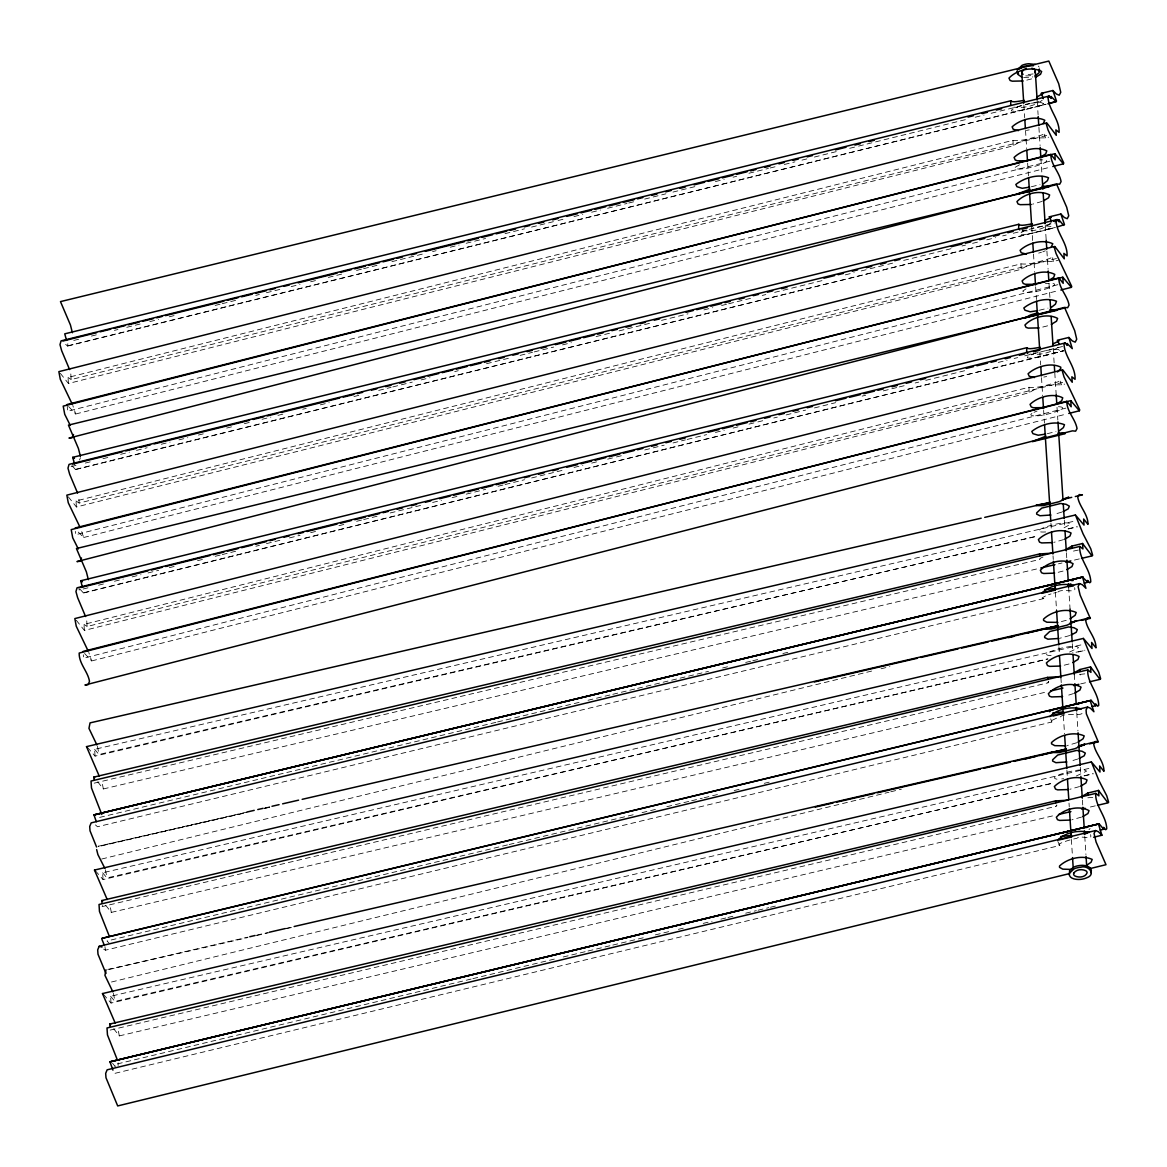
<?xml version="1.0" encoding="UTF-8"?>
<svg xmlns="http://www.w3.org/2000/svg" width="1167" height="1167" viewBox="0 0 1167 1167"><rect width="100%" height="100%" fill="white"/><g stroke="black" fill="none" stroke-linecap="round" stroke-linejoin="round"><path stroke-width="0.75" stroke-dasharray="5 3.75" d="M118.144 1065.456L118.173 1062.918M60.334 373.338L68.43 383.491L1013.292 145.802C1022.044 139.471 1034.75 137.502 1045.617 137.925L1048.652 137.181M68.328 496.836L76.409 506.989L1021.271 269.3C1030.038 262.983 1042.729 261 1053.597 261.423L1058.163 260.299M76.307 620.275L84.389 630.428L1029.265 392.739C1038.017 386.408 1050.708 384.439 1061.576 384.862L1064.625 384.118M68.43 383.491L68.007 377.452L1012.941 140.346C1022.38 141.499 1032.912 137.604 1042.219 134.847C1048.083 131.215 1042.685 133.198 1045.617 137.925M76.409 506.989L76.001 500.964L1020.935 263.859C1030.373 264.997 1040.891 261.116 1050.198 258.345C1056.062 254.712 1050.679 256.696 1053.597 261.423M84.389 630.428L83.98 624.389L1028.915 387.284C1038.353 388.436 1048.885 384.541 1058.177 381.784C1064.041 378.152 1058.659 380.136 1061.576 384.862M1039.637 558.774L1040.599 558.555M1078.352 550.051L1072.269 551.349M1084.814 673.855L1079.169 674.511M1092.793 797.353L1085.047 798.038M1046.711 135.474L71.172 379.567L70.706 372.623M1056.456 258.52L79.152 503.065L78.685 496.121M1062.67 382.411L87.131 626.504L86.664 619.56M65.644 344.338L67.584 346.088L67.876 343.434M71.887 465.604L75.563 469.586L75.855 466.946M79.867 589.043L83.543 593.026L83.834 590.371M102.477 905.461L102.171 906.599L1047.966 682.841L1048.535 681.207M68.605 406.539L75.695 413.993L72.806 405.503M78.291 532.108L83.688 537.491L80.8 529.001M84.564 653.476L91.668 660.93L88.78 652.441M79.502 460.046L80.479 457.668M1051.307 222.197C1044.261 229.987 1031.964 231.547 1021.913 230.672M97.751 781.861L103.338 788.965L101.908 781.35M105.73 905.3L111.317 912.404L109.902 904.79M113.724 1028.798L119.311 1035.902L117.882 1028.287M110.165 1030.096L1055.96 806.339L1056.908 805.245M1088.971 829.606L1090.109 828.555M1031.861 413.483L1030.724 414.504C1032.853 420.324 1077.768 406.758 1057.127 406.685M1042.219 100.274C1034.283 106.168 1023.663 108.298 1013.933 107.174M1058.192 347.212C1050.256 353.105 1039.622 355.235 1029.907 354.112M1048.768 681.44L1047.966 682.841M1056.762 804.938L1055.96 806.339M1045.501 595.987L1042.16 597.84L1043.181 598.569L1042.714 595.447M1026.041 288.876L1022.744 291.064C1026.624 297.147 1074.355 281.407 1045.442 283.625M1033.087 73.915L1025.195 75.082M1040.789 558.001L1042.977 557.038M1042.831 251.853L1045.296 250.803M1037.084 411.047L1034.035 412.316M1064.071 527.79L1070.431 524.319C1067.645 518.265 1020.994 533.173 1045.749 531.962M1025.399 230.264C1002.584 241.759 1056.704 227.434 1054.18 227.696M1056.529 718.172L1050.14 721.279L1051.846 721.994L1050.694 718.887M1076.703 742.752L1067.207 745.553M1019.491 164.795L1014.75 167.567C1017.536 173.62 1064.202 158.712 1039.432 159.937M1042.102 201.41L1032.605 204.167M1073.523 693.563L1066.886 695.678M1081.503 817.075L1072.006 819.774M1021.14 105.541C991.075 117.006 1039.17 108.166 1043.648 103.644L1040.468 102.317L1030.972 103.236M76.191 469.207L1047.397 229.403L1051.671 226.486L1045.442 225.887L1033.291 227.915M1035.858 352.886C1008.288 363.783 1055.872 354.826 1059.607 350.581L1058.571 349.517L1053.422 349.327L1042.7 351.034M1063.56 539.621L1054.064 542.305M1079.533 786.558L1070.037 789.242M1061.78 512.08L1055.143 514.107M1069.774 635.519L1060.263 638.145M1077.754 759.017L1071.116 761.044M1069.57 652.061L1078.425 647.758C1076.295 641.938 1031.365 655.504 1052.007 655.591M1076.31 775.982L1086.404 771.256C1085.339 766.077 1044.129 776.886 1056.981 779.177M1048.549 594.732L1051.044 593.915M1038.674 253.093L1041.445 252.262M1066.244 620.333L1059.228 622.113M1031.643 78.889L1024.626 80.669M1047.616 325.826L1040.585 327.606M1063.064 571.071L1056.033 572.837M1069.06 663.979L1062.043 665.744M1053.67 593.128L1056.441 592.384M1060.263 716.946C1065.909 711.126 1085.821 718.682 1082.524 710.09M1049.892 161.177L67.569 411.265L67.234 406.189M75.695 413.993L1051.044 166.954M1057.886 284.675L75.549 534.763L75.33 531.379M83.688 537.491L1059.038 290.452M1065.865 408.114L83.528 658.203L83.309 654.818M91.668 660.93L1067.017 413.891M73.754 340.443L79.064 339.13M91.434 336.067L96.744 334.754M114.41 330.378L117.955 329.502M126.78 327.314L140.93 323.813M149.77 321.625L158.61 319.437M169.215 316.811L176.275 315.061M215.166 305.433L220.461 304.12M222.241 303.683L238.141 299.744M255.821 295.368L259.351 294.492M266.426 292.742L282.326 288.803M291.166 286.615L300.007 284.427M310.612 281.801L317.687 280.051M328.292 277.425L344.192 273.486M356.577 270.423L361.872 269.11M363.637 268.673L379.552 264.734M391.922 261.656L423.738 253.779M432.578 251.591L436.108 250.715M450.258 247.214L459.083 245.026M466.158 243.276L485.603 238.462M505.048 233.648L524.494 228.834M531.554 227.084L556.309 220.957M558.074 220.519L565.149 218.769M573.989 216.581L582.814 214.392M591.654 212.204L600.494 210.016M607.569 208.266L627.015 203.452M628.78 203.014L635.84 201.264M644.68 199.076L665.89 193.824M672.965 192.074L697.706 185.947M715.386 181.571L724.226 179.382M733.066 177.194L736.596 176.319M748.966 173.241L768.411 168.427M770.176 167.99L777.251 166.239M784.326 164.489L794.931 161.863M801.992 160.112L807.301 158.8M814.376 157.049L839.117 150.922M849.722 148.297L856.797 146.546M858.562 146.108L966.378 119.413M975.218 117.225L984.058 115.037M991.133 113.287L998.193 111.536M999.973 111.098L1042.394 100.595M71.143 466.581L76.438 465.254M85.279 463.066L90.588 461.753M102.959 458.689L108.254 457.376M120.639 454.313L129.464 452.125M136.539 450.374L147.144 447.749M161.279 444.248L170.119 442.06M178.959 439.871L187.799 437.683M198.405 435.058L205.48 433.307M226.69 428.056L231.985 426.743M244.355 423.679L249.665 422.366M262.035 419.303L270.875 417.115M277.95 415.364L285.011 413.614M302.691 409.238L306.221 408.362M320.371 404.861L329.211 402.673M353.951 396.547L359.261 395.234M378.692 390.42L391.076 387.356M392.841 386.919L412.287 382.105M421.127 379.917L429.952 377.714M454.707 371.587L458.237 370.712M486.522 363.71L511.263 357.583M520.103 355.395L532.473 352.332M534.238 351.894L553.683 347.08M562.523 344.892L571.363 342.704M596.104 336.577L612.019 332.639M619.093 330.888L652.674 322.573M661.514 320.385L688.019 313.821M703.934 309.882L712.774 307.694M721.6 305.506L726.91 304.193M728.675 303.756L753.43 297.629M762.255 295.441L765.8 294.565M774.64 292.377L824.121 280.109M845.331 274.858L854.171 272.67M861.246 270.919L868.321 269.169M870.086 268.731L885.986 264.792M887.751 264.355L894.826 262.604M903.666 260.416L953.162 248.163M962.002 245.974L965.532 245.099M972.607 243.349L977.902 242.036M986.742 239.848L995.582 237.66M1002.657 235.909L1006.187 235.034M1013.262 233.283L1027.398 229.782M1029.163 229.345L1055.683 222.78M87.963 587.818L79.123 590.006L78.991 587.935M98.568 585.192L105.643 583.442M114.468 581.254L123.308 579.065M132.148 576.877L140.988 574.689M148.063 572.939L158.668 570.313M169.273 567.687L176.334 565.937M197.544 560.685L202.854 559.372M215.224 556.309L220.534 554.996M222.299 554.558L238.199 550.62M255.879 546.244L259.41 545.368M266.484 543.618L282.399 539.679M289.46 537.929L300.065 535.303M310.67 532.677L317.745 530.927M338.955 525.675L344.265 524.362M356.635 521.299L361.93 519.986M363.696 519.548L379.611 515.61M390.216 512.969L423.796 504.655M432.636 502.466L441.476 500.278M452.081 497.653L459.156 495.902M466.217 494.152L485.662 489.338M498.032 486.274L503.342 484.961M505.107 484.524L524.552 479.71M531.627 477.959L565.207 469.645M574.047 467.456L582.887 465.268M591.713 463.08L597.023 461.767M607.628 459.142L614.703 457.391M616.468 456.953L623.528 455.203M644.738 449.951L664.183 445.138M673.023 442.949L685.394 439.886M687.173 439.448L706.604 434.635M715.444 432.446L724.284 430.258M733.124 428.07L738.434 426.743M749.039 424.117L756.099 422.366M757.864 421.929L764.939 420.178M773.779 417.99L777.31 417.115M786.15 414.927L805.595 410.113M814.435 407.925L835.645 402.673M862.15 396.109L865.695 395.234M883.361 390.857L897.511 387.356M899.276 386.919L906.351 385.168M915.191 382.98L918.721 382.105M925.796 380.354L964.671 370.727M998.266 362.412L1007.092 360.224M1014.167 358.473L1017.697 357.598M1024.772 355.847L1038.907 352.346M1040.687 351.909L1063.662 346.22M68.211 345.695L1045.72 104.344M67.584 346.088L1046.201 104.199M75.563 469.586L1055.464 227.405M84.17 592.632L1063.458 350.844L1055.376 352.842M83.543 593.026L1063.852 350.713M101.733 859.014L872.172 670.937M881.027 668.779L889.881 666.62M111.478 982.016L889.006 792.218M890.786 791.78L901.405 789.184M1039.418 105.905L1045.924 104.315M1031.395 186.735L1040.016 184.634M1047.397 229.403L1053.903 227.813M1039.374 310.232L1047.995 308.132M1047.353 433.672L1055.989 431.571M1043.852 598.554L97.459 826.761L94.031 823.596M103.688 949.165L105.438 950.201L1051.846 721.994M1057.842 841.553L1059.826 845.491L113.432 1073.698L111.682 1072.663M495.887 722.358L99.049 817.542L101.15 819.745M497.653 721.921L579.153 702.374M588.008 700.258L611.041 694.73M612.806 694.307L635.84 688.778M637.62 688.355L678.363 678.581M680.128 678.158L708.486 671.361M722.65 667.962L729.74 666.255M745.684 662.433L750.994 661.164M752.773 660.726L759.863 659.034M782.882 653.505L789.971 651.813M507.412 844.937L107.028 940.981L109.129 943.184M509.177 844.514L633.2 814.77M642.054 812.64L656.233 809.242M666.853 806.689L689.887 801.175M691.666 800.737L702.286 798.199M704.066 797.776L720.01 793.939M734.174 790.54L741.264 788.848M764.297 783.32L771.387 781.627M471.103 979.069L115.008 1064.479L115.154 1066.565L112.528 1063.21M472.883 978.632L554.369 959.084M563.238 956.969L586.257 951.441M588.037 951.017L611.07 945.489M612.835 945.066L644.724 937.422M655.358 934.869L669.522 931.47M678.392 929.34L683.702 928.071M703.19 923.389L712.045 921.274M720.9 919.144L726.224 917.875M727.989 917.437L735.079 915.745M745.713 913.192L756.333 910.639M758.112 910.216L768.732 907.663M770.512 907.24L777.601 905.548M94.191 783.159L1039.987 559.401M103.338 788.965L1038.995 568.417M1058.484 563.821L1062.028 562.975M1074.442 560.058L1079.752 558.803M111.317 912.404L1045.209 692.264M1080.642 683.906L1085.966 682.651M119.311 1035.902L1054.968 815.339M1090.401 806.995L1095.725 805.741M87.379 747.288L95.067 756.128L1037.871 535.886M1068.053 528.826L1076.922 526.755M95.358 870.728L103.061 879.568L1047.616 658.903M1076.032 652.265L1084.902 650.194M103.352 994.226L111.04 1003.066L1053.83 782.824M1084.012 775.763L1092.896 773.692M95.067 756.128L94.629 749.345L1074.749 521.065M94.629 749.345L98.991 754.48L1036.515 536.382M1068.476 528.943L1077.345 526.886M103.061 879.568L102.623 872.785L1082.743 644.505M102.623 872.785L106.97 877.92L1048.039 658.99M1078.235 651.974L1085.325 650.311M111.04 1003.066L110.602 996.282L1090.722 768.003M110.602 996.282L114.95 1001.417L1052.474 783.32M1084.435 775.88L1093.319 773.823M247.127 811.999L98.028 846.323L246.689 812.509M264.88 807.914L271.969 806.28M101.208 845.958L246.835 812.451M264.588 808.366L271.692 806.733M264.428 808.425L271.517 806.791M107.787 969.412L248.017 937.13M256.886 935.088L267.535 932.637M285.288 928.553L292.377 926.919M109.202 969.471L247.725 937.582M256.448 935.598L269.023 932.681M286.601 928.655L293.894 926.963M1025.297 104.417L1029.6 103.469M1057.871 592.063C1062.291 587.935 1077.404 594.134 1074.559 587.687M1026.391 130.412L1029.25 129.873M1043.794 377.072L1046.653 376.533M1061.722 778.9L1063.706 778.71M1059.826 845.491C1054.049 843.916 1074.822 838.46 1076.703 838.373C1080.934 834.478 1093.114 841.247 1090.518 834.624M1025.735 75.899L1028.069 75.87A12.983 7.775 -3.7 0 0 1032.678 75.024M1023.649 77.503L1028.2 77.708A12.983 7.775 -3.7 0 0 1032.795 76.862M1079.927 674.19L1080.234 674.978M68.007 377.452L71.172 379.567M76.001 500.964L79.152 503.065M83.98 624.389L87.131 626.504M1038.294 66.081L1039.184 67.161M97.474 746.34L98.991 754.48M105.453 869.78L106.97 877.92M113.447 993.277L114.95 1001.417M104.942 946.641L105.438 950.201M1012.941 140.346L1013.292 145.802M1020.935 263.859L1021.271 269.3M1028.915 387.284L1029.265 392.739M1037.259 101.923L1038.09 114.643M1038.907 127.378L1040.089 145.554M1040.906 158.274L1041.839 172.818M1045.253 225.537L1046.201 240.081M1046.901 250.993L1048.083 269.169M1049.016 283.712L1049.964 298.256M1053.247 349.166L1054.195 363.71M1054.778 372.798L1056.193 394.606M1057.01 407.341L1057.842 420.062M1064.304 520.044L1064.771 527.324M1066.419 552.779L1066.769 558.22M1068.651 587.307L1070.066 609.13M1072.298 643.673L1072.881 652.761M1074.296 674.57L1074.763 681.849M1076.762 712.745L1077.943 730.936M1080.292 767.288L1080.759 774.567M1082.407 800.008L1082.874 807.287M1084.756 836.374L1085.937 854.55M1023.867 104.972L1024.699 117.707M1025.516 130.427L1026.697 148.603M1027.631 163.147L1028.463 175.881M1031.745 226.777L1032.693 241.321M1033.51 254.041L1034.691 272.232M1035.625 286.776L1036.456 299.496M1039.855 352.215L1040.687 364.935M1041.504 377.67L1042.685 395.846M1043.619 410.39L1044.45 423.11M1050.913 523.108L1051.379 530.372M1053.028 555.828L1053.261 559.46M1055.376 592.18L1056.558 610.37M1058.907 646.722L1059.373 653.987M1060.905 677.633L1061.255 683.074M1063.37 715.809L1064.552 733.985M1066.901 770.337L1067.251 775.792M1069.016 803.071L1069.249 806.703M1071.364 839.423L1072.429 855.79"/><path stroke-width="1.5" d="M1017.347 71.8L1017.712 74.265L1021.636 77.022M1075.303 496.529L1082.407 494.896L1079.169 494.604L1077.754 497.2C1079.417 506.886 1088.052 514.078 1088.009 524.406L1083.632 518.994L1084.026 525.092L1075.42 514.997L1083.049 533.815L1090.78 548.826L1092.677 555.346L1091.714 555.492L1082.553 543.501L1071.904 546.098L1065.486 549.745M1081.503 620.377L1090.386 618.335L1087.163 618.029L1085.733 620.64C1087.411 630.326 1096.032 637.518 1095.988 647.845L1091.612 642.433L1092.006 648.531L1083.399 638.422L1091.028 657.254L1098.76 672.265L1100.671 678.786L1099.693 678.931L1090.547 666.926L1079.883 669.537L1073.48 673.184M1089.497 743.875L1098.366 741.833L1095.142 741.526L1093.727 744.138C1095.39 753.824 1104.026 761.015 1103.967 771.343L1099.606 765.931L1100 772.029L1091.378 761.934L1099.022 780.752L1106.739 795.763L1108.65 802.283L1107.673 802.429L1098.526 790.438L1087.863 793.035L1081.459 796.682M101.792 814.464L91.493 788.002L91.026 781.044L1079.752 546.448C1078.994 559.168 1090.503 569.248 1090.766 581.895L1089.715 582.771L1087.6 580.422L1087.732 582.289L1084.187 583.135M109.362 936.386L99.472 911.442L99.02 904.483L1087.732 669.887C1086.973 682.607 1098.497 692.687 1098.745 705.335L1097.695 706.21L1095.594 703.847L1095.711 705.729L1092.166 706.575M117.342 1059.884L107.466 1034.939L106.999 1027.981L1095.725 793.385C1094.967 806.105 1106.476 816.185 1106.739 828.833L1105.689 829.708L1103.574 827.359L1103.69 829.226L1100.145 830.073M66.548 340.428L64.739 333.85L1010.812 100.785L1010.637 105.249M74.542 463.926L72.719 457.347L1018.806 224.283L1018.631 228.747L1019.754 229.884M82.521 587.366L80.698 580.787L1026.785 347.708L1026.61 352.186L1027.733 353.324M1023.751 103.163L1021.752 72.252L1023.94 69.364M1031.818 68.197L1033.933 69.013A5.266 3.151 -3.7 0 1 1035.26 71.027L1034.706 72.544M1049.089 186.793L1016.486 194.495M1057.069 310.291L1024.48 317.993M1070.227 622.872L1076.747 620.611L1067.105 625.147L1051.307 629.042C1032.824 629.261 1054.705 627.642 1058.017 625.891M1078.206 746.369L1084.726 744.108L1075.099 748.645L1059.3 752.54C1040.818 752.759 1062.685 751.14 1065.996 749.389M1075.42 514.997L86.504 746.632L99.224 776.084M1083.399 638.422L94.483 870.071L107.204 899.524M1091.378 761.934L102.477 993.569L115.183 1023.021M1052.809 166.516L1063.414 163.832L1063.735 162.942L1048.054 129.989L1046.143 123.469L1047.12 123.323L1056.266 135.328L1055.887 129.887L1059.082 132.367C1059.84 119.647 1048.316 109.581 1048.068 96.919L1049.118 96.044L1051.219 98.407L1051.102 96.525L1047.572 97.401M1060.803 290.014L1071.394 287.33L1071.729 286.44L1056.047 253.487L1054.137 246.966L1055.114 246.82L1064.26 258.826L1063.881 253.385L1067.061 255.879C1067.82 243.144 1056.31 233.079 1056.047 220.417L1057.098 219.542L1059.213 221.905L1059.096 220.023L1053.786 221.336M1068.782 413.454L1079.387 410.769L1079.708 409.865L1064.027 376.926L1062.116 370.406L1063.093 370.26L1072.24 382.265L1071.86 376.824L1075.04 379.304C1075.814 366.584 1064.289 356.504 1064.027 343.857L1065.077 342.981L1067.192 345.344L1067.076 343.463L1072.298 348.656L1068.87 337.453L1057.302 340.283L1059.286 344.221M1095.711 705.729L1091.13 700.317L1090.314 701.148L1093.917 711.739L1090.459 708.252L1087.571 707.056L99.151 946.32L97.692 949.88L97.999 954.227L105.964 973.468M73.536 434.489L72.15 437.742L68.97 438.092L1056.427 183.919L1059.651 184.226L1061.08 181.614C1059.403 171.928 1050.781 164.737 1050.825 154.423L63.208 406.131L64.725 414.285L70.312 425.459M81.515 557.986L80.144 561.239L76.949 561.59L1064.421 307.417L1067.645 307.723L1069.06 305.112C1067.397 295.426 1058.761 288.234 1058.819 277.921L71.202 529.628L72.704 537.783L78.306 548.957M106.007 969.821L104.928 975.306L112.878 991.877M1017.23 69.962L1022.029 65.352A12.983 7.775 -3.7 0 1 1028.711 63.733L1035.26 64.418M1038.995 70.924L1039.549 69.641M1090.839 872.624C1093.537 866.833 1084.726 864.791 1080.554 865.433A12.983 7.775 -3.7 0 0 1073.873 867.066L1069.628 870.392L1069.439 874.141M1087.732 582.289L1082.509 577.096L1085.937 588.299L1082.48 584.813L1079.592 583.617L1078.089 586.505L1080.117 595.082L1090.022 617.766L1070.533 622.522M1087.571 707.056L1086.069 709.944L1086.36 713.868L1098.001 741.205L1078.527 745.961M1093.639 837.25L1101.911 835.236L1098.453 831.75L1095.55 830.554L1094.048 833.442L1096.09 842.02L1105.995 864.703L1090.051 868.584M1041.868 593.201C1049.469 585.25 1062.947 582.8 1073.421 585.513M1049.848 716.64C1057.448 708.69 1070.941 706.239 1081.401 708.952M1057.827 840.138C1065.442 832.188 1078.921 829.737 1089.394 832.45M1054.662 246.441L66.84 495.144L68.269 502.773L80.115 527.426M1062.641 369.881L74.834 618.583L76.249 626.212L88.094 650.865M1024.568 318.226L1030.403 315.002L1038.017 312.683M1057.55 371.923L1060.774 368.553L1060.759 367.182C1050.956 362.12 1035.931 366.511 1028.083 373.776L1029.221 376.241L1034.443 377.554M1018.922 69.291L1022.146 67.19A12.983 7.775 -3.7 0 1 1028.827 65.571L1033.379 65.76M1049.527 711.68L1050.679 710.805M1043.254 123.498L1044.801 120.245C1034.881 115.402 1020.075 119.501 1012.125 126.838L1013.248 129.304L1018.47 130.616M1051.248 246.996L1052.78 243.743C1042.919 238.987 1027.981 242.867 1020.104 250.336L1021.242 252.801L1026.464 254.129M1010.812 100.785C1012.183 103.134 1020.965 100.595 1024.451 100.45M1018.806 224.283C1020.177 226.646 1028.944 224.108 1032.43 223.947M1051.015 217.543L1044.625 220.665M1026.785 347.708C1028.156 350.071 1036.938 347.533 1040.41 347.387M1058.994 340.983L1052.605 344.09M1043.473 183.788L1047.426 180.695L1048.52 177.778C1038.484 173.489 1024.115 177.822 1015.844 184.474L1016.968 186.72L1022.204 188.295L1029.659 187.158M1051.452 307.286L1055.406 304.193L1056.5 301.276C1046.478 296.987 1032.095 301.319 1023.838 307.971L1024.947 310.218L1030.184 311.793L1037.653 310.655M102.608 937.976L101.806 939.085L104.286 945.124M1059.432 430.725L1063.385 427.618L1064.479 424.715C1054.457 420.426 1040.074 424.759 1031.818 431.411L1032.926 433.657L1038.178 435.233L1045.632 434.095M1069.964 618.816L1075.113 615.315L1076.207 612.471C1066.084 607.832 1051.569 611.45 1043.546 619.108L1043.546 620.421L1046.828 622.215L1057.783 622.39M1077.943 742.256L1083.093 738.755L1084.201 735.896C1074.078 731.271 1059.548 734.889 1051.525 742.548L1051.525 743.86L1054.808 745.655L1065.763 745.83M1085.923 865.754L1091.087 862.253L1092.181 859.408C1082.057 854.769 1067.542 858.387 1059.505 866.045L1059.519 867.358L1062.787 869.152L1072.371 869.459M1017.434 193.912L1030.023 189.185M1034.866 76.088L1039.111 72.762L1039.316 68.999M1035.362 77.43L1040.541 74.28L1041.635 71.464C1031.686 66.081 1016.545 70.035 1008.974 78.116L1010.097 80.479L1012.256 81.179L1023.182 80.961M1043.342 200.928L1048.535 197.777L1049.629 194.962C1039.68 189.579 1024.538 193.532 1016.953 201.614L1018.076 203.977L1020.235 204.677L1031.176 204.458M1051.336 324.353L1056.514 321.217L1057.608 318.401C1047.66 313.019 1032.518 316.972 1024.932 325.053L1026.056 327.402L1028.215 328.117L1039.155 327.898M1040.512 157.166L1045.69 153.898L1046.784 150.893C1037.011 145.7 1021.84 149.857 1014.094 157.443L1015.232 160.01L1017.405 160.798L1026.96 160.842M1048.506 280.663L1053.684 277.396L1054.764 274.391C1044.99 269.198 1029.819 273.37 1022.088 280.941L1023.226 283.508L1025.385 284.296L1034.939 284.34M1056.485 404.103L1061.664 400.835L1062.743 397.83C1052.984 392.637 1037.799 396.795 1030.067 404.38L1031.205 406.933L1033.364 407.735L1044.319 407.619M1066.784 569.671L1071.962 566.593L1073.056 563.69C1063.152 558.059 1047.849 561.896 1040.38 570.284L1041.518 572.749L1043.677 573.493L1054.603 573.128M1074.763 693.096L1079.942 690.033L1081.036 687.13C1071.131 681.499 1055.829 685.335 1048.36 693.723L1049.498 696.188L1051.657 696.932L1062.583 696.568M1082.743 816.608L1087.936 813.53L1089.03 810.627C1079.125 804.997 1063.808 808.833 1056.354 817.221L1057.477 819.686L1059.636 820.43L1070.577 820.065M1064.815 539.169L1069.993 536.047L1071.073 533.027C1061.241 527.747 1046.113 531.831 1038.397 539.577L1039.534 542.144L1041.693 542.932L1052.634 542.611M1072.794 662.608L1077.972 659.472L1079.067 656.467C1069.235 651.186 1054.093 655.27 1046.376 663.016L1047.514 665.584L1049.687 666.372L1060.613 666.051M1080.773 786.106L1085.952 782.969L1087.046 779.964C1077.214 774.684 1062.072 778.768 1054.37 786.514L1055.508 789.082L1057.667 789.869L1068.593 789.548M1063.035 511.642L1068.228 508.856L1069.337 506.157L1066.054 504.304L1060.701 503.473L1041.723 508.112L1036.675 512.867L1036.675 514.122L1039.943 515.756L1050.84 515.012M1071.014 635.081L1076.222 632.295L1077.316 629.596L1074.034 627.744L1068.68 626.912L1049.702 631.537L1044.655 636.307L1044.655 637.561L1047.922 639.195L1058.834 638.451M1078.994 758.579L1084.201 755.793L1085.31 753.094L1082.028 751.242L1076.674 750.41L1057.696 755.049L1052.634 759.805L1052.634 761.059L1055.916 762.693L1066.813 761.949M1036.632 97.153L1043.065 93.55L1041.329 93.345L1043.327 98.684M1067.776 585.134L1070.839 583.865M1044.873 586.33L1082.509 577.096L93.987 814.916L96.307 821.699M1052.853 709.769L1090.489 700.536L101.981 938.356L1091.13 700.317M1060.832 833.267L1099.11 823.814L1103.69 829.226M1057.55 226.865L1064.479 224.604L1060.876 214.028L1049.308 216.843L1051.292 220.782M1025.078 68.809L1026.362 68.386M1062.233 499.432L1068.753 497.171L1059.125 501.708L1043.327 505.603C1024.845 505.822 1046.711 504.202 1050.037 502.452M1066.798 401.346L79.181 653.068C78.904 663.848 87.919 671.331 89.494 681.426L88.123 684.664L84.943 685.029L1072.4 430.856L1075.624 431.163L1077.039 428.552C1075.376 418.865 1066.74 411.674 1066.798 401.346L1071.16 406.758L1070.766 400.66L83.09 651.434M67.132 404.497L1054.808 153.723L1063.414 163.832M75.111 527.995L1062.787 277.221L1071.394 287.33M1046.668 122.943L58.861 371.646L60.29 379.275L72.121 403.928M1083.151 576.877L93.987 814.916L1055.872 583.573M1099.11 823.814L109.961 1061.853L112.936 1070.139M1049.118 96.044L61.049 340.881L59.998 344.644L61.661 350.713L69.597 369.574M1057.098 219.542L69.043 464.378L67.978 468.142L69.641 474.21L77.591 493.072M1065.077 342.981L77.022 587.818L75.957 591.581L77.62 597.65L85.57 616.512M63.018 340.997L96.598 332.683M100.143 331.807L110.748 329.182M114.278 328.321L124.884 325.695M128.414 324.82L139.033 322.194M142.564 321.319L153.169 318.693M156.699 317.818L162.009 316.505M165.539 315.63L223.874 301.203M227.405 300.327L238.01 297.702M241.54 296.826L252.16 294.201M255.69 293.325L266.295 290.7M269.825 289.824L275.135 288.512M283.975 286.323L289.27 285.025M298.11 282.837L337 273.209M340.531 272.334L351.136 269.708M354.666 268.833L365.286 266.207M368.816 265.332L379.421 262.721M382.951 261.846L393.556 259.22M397.101 258.345L402.396 257.032M411.236 254.844L416.531 253.531M425.372 251.343L464.262 241.729M467.792 240.854L478.412 238.228M481.942 237.353L492.547 234.727M496.077 233.852L506.682 231.226M510.227 230.351L515.522 229.038M524.362 226.85L529.658 225.537M538.498 223.349L543.807 222.036M552.647 219.863L557.943 218.55M566.783 216.362L577.388 213.736M580.918 212.861L591.538 210.235M595.068 209.36L605.673 206.734M609.203 205.859L619.808 203.233M623.353 202.358L633.958 199.747M637.488 198.871L642.784 197.559M651.624 195.37L656.933 194.058M665.774 191.869L671.069 190.557M679.909 188.368L685.219 187.056M694.044 184.867L704.664 182.242M708.194 181.366L718.799 178.741M722.329 177.88L732.934 175.254M736.479 174.379L747.084 171.753M750.614 170.878L755.91 169.565M764.75 167.377L770.06 166.064M778.9 163.876L784.195 162.563M793.035 160.375L798.345 159.062M807.17 156.874L812.48 155.576M835.455 149.887L846.06 147.261M854.9 145.073L860.21 143.76M869.036 141.572L874.346 140.259M968.027 117.079L973.336 115.766M982.162 113.593L987.472 112.28M996.312 110.092L1001.607 108.779M1049.25 103.469L1056.5 101.106L1052.897 90.515L1041.329 93.345M72.777 464.058L122.272 451.819M125.803 450.943L136.408 448.318M139.938 447.442L150.543 444.817M154.088 443.941L249.534 420.324M253.064 419.449L263.669 416.823M267.214 415.948L277.819 413.322M281.349 412.447L339.685 398.02M343.215 397.145L353.82 394.519M357.35 393.644L362.66 392.331M371.5 390.143L376.795 388.844M385.635 386.656L390.945 385.343M399.785 383.155L405.08 381.842M413.92 379.654L424.525 377.029M428.056 376.153L438.661 373.528M442.205 372.652L452.811 370.027M456.341 369.151L466.946 366.54M470.476 365.665L481.081 363.039M484.626 362.164L489.921 360.851M498.761 358.663L504.071 357.35M512.911 355.162L518.206 353.849M527.046 351.661L532.342 350.348M541.182 348.16L546.492 346.847M555.332 344.673L565.937 342.048M569.467 341.172L580.072 338.547M583.602 337.671L594.207 335.046M597.752 334.17L603.047 332.858M611.887 330.669L617.197 329.357M626.037 327.168L631.332 325.856M640.172 323.682L645.468 322.369M654.308 320.181L659.618 318.868M686.123 312.304L693.198 310.553M696.728 309.678L707.333 307.052M710.878 306.177L721.483 303.566M725.013 302.691L730.323 301.378M739.163 299.19L744.458 297.877M753.298 295.689L758.594 294.376M767.434 292.188L772.744 290.875M781.584 288.687L786.879 287.374M824.004 278.198L834.609 275.572M838.139 274.697L843.449 273.384M852.289 271.196L857.585 269.883M866.425 267.695L871.72 266.382M880.56 264.194L885.87 262.881M894.71 260.693L900.005 259.395M951.265 246.704L961.871 244.078M965.415 243.203L970.711 241.89M979.551 239.702L984.846 238.404M993.686 236.215L998.996 234.903M1007.836 232.714L1013.131 231.402M1021.971 229.213L1027.281 227.901M80.756 587.497L147.932 570.882M151.462 570.007L162.067 567.381M165.597 566.506L209.797 555.565M213.328 554.69L223.933 552.079M227.463 551.203L238.068 548.578M241.613 547.702L252.218 545.077M255.748 544.201L266.353 541.576M269.883 540.7L275.193 539.387M284.033 537.199L289.328 535.886M298.168 533.698L303.478 532.385M307.009 531.51L337.059 524.085M340.589 523.21L351.194 520.584M354.739 519.709L365.344 517.083M368.874 516.208L379.479 513.582M383.009 512.707L388.319 511.394M397.159 509.22L402.455 507.908M411.295 505.719L416.604 504.407M425.43 502.218L430.74 500.906M439.58 498.717L450.185 496.092M453.715 495.216L464.32 492.591M467.865 491.715L478.47 489.09M482 488.229L492.605 485.603M496.135 484.728L506.741 482.102M510.285 481.227L515.581 479.914M524.421 477.726L529.73 476.413M538.556 474.225L543.866 472.912M552.706 470.724L558.001 469.411M566.841 467.223L577.446 464.612M580.991 463.737L591.596 461.111M595.126 460.236L605.731 457.61M609.262 456.735L619.867 454.109M623.411 453.234L634.017 450.608M637.547 449.733L642.857 448.42M651.682 446.232L656.992 444.933M665.832 442.745L671.127 441.432M679.967 439.244L685.277 437.931M708.252 432.242L718.857 429.616M722.388 428.741L732.993 426.115M736.537 425.24L747.143 422.629M750.673 421.754L755.983 420.441M764.808 418.253L770.118 416.94M778.958 414.752L784.253 413.439M793.093 411.251L798.403 409.938M807.243 407.75L812.538 406.437M835.514 400.762L846.119 398.137M849.664 397.261L860.269 394.636M863.799 393.76L874.404 391.135M877.934 390.259L883.244 388.947M892.084 386.758L897.379 385.446M906.219 383.257L911.529 381.945M920.369 379.771L925.664 378.458M966.32 368.393L973.395 366.642M976.925 365.767L987.53 363.141M991.06 362.266L996.37 360.953M1005.21 358.78L1010.505 357.467M1019.345 355.279L1024.655 353.966M1033.495 351.778L1038.79 350.465M1047.878 103.775L1056.325 101.719L1051.102 96.525M1008.551 637.649L1013.86 636.351M1028.025 632.893L1058.133 625.541M1025.385 758.929L1036.019 756.333M1039.549 755.472L1066.127 748.981M1068.797 873.777L117.692 1105.937L105.993 1077.739L105.672 1073.392L107.131 1069.818L1095.55 830.554M1045.997 436.108L1032.401 441.666L1065.063 433.701L1063.721 432.811L1057.827 433.234M1079.592 583.617L91.172 822.881L89.713 826.455L90.019 830.802L96.569 847.009M1041.664 593.347L1054.064 590.371M1070.008 586.534L1073.552 585.688M1053.188 715.94L1063.823 713.387M1071.846 830.51L109.961 1061.853L1098.483 824.033L1101.911 835.236M1059.403 839.861L1071.802 836.885M1084.201 833.909L1087.746 833.048M93.987 779.191L93.768 777.12L1039.578 553.975L1053.305 553.056M1040.774 567.993L1054.939 564.653M1065.573 562.144L1070.898 560.889M1081.532 558.38L1092.166 555.871M101.967 902.631L101.748 900.559L1047.558 677.414L1061.284 676.495M1050.519 691.01L1062.933 688.092M1073.567 685.583L1078.877 684.329M1089.511 681.82L1100.145 679.311M109.961 1026.129L109.742 1024.057L1055.552 800.912L1067.893 800.212M1058.513 814.508L1070.912 811.59M1081.546 809.081L1085.091 808.25M1097.491 805.318L1108.125 802.808M981.184 518.192L90.049 722.884L88.955 728.368L96.905 744.94M984.729 517.375L1050.431 502.262M1062.874 499.403L1071.744 497.346M247.127 811.999L254.216 810.365M257.776 809.548L263.1 808.323M271.969 806.28L279.073 804.647M282.618 803.83L298.592 800.154M302.151 799.337L1044.086 628.532M1045.982 628.561L1058.425 625.702M814.391 681.936L917.277 658.276M920.836 657.459L958.092 648.881M961.637 648.064L988.245 641.952M991.79 641.135L1029.046 632.558M1032.591 631.741L1053.889 626.854M249.782 936.722L255.106 935.496M269.314 932.229L285.288 928.553M294.157 926.51L1052.065 752.029M815.281 807.068L833.019 802.984M836.564 802.167L873.82 793.604M877.365 792.787L980.265 769.126M983.81 768.309L1010.418 762.182M1013.977 761.365L1066.405 749.199M1078.833 746.326L1084.172 745.1M1041.854 186.297L1048.987 186.224M1049.848 309.795L1056.966 309.722M1055.595 588.416L1044.713 589.568M1063.575 711.855L1052.692 713.008M1071.554 835.353L1060.686 836.506M1066.871 580.845L1067.965 580.699M1074.865 704.284L1078.964 703.905M1082.845 827.782L1086.944 827.418M1049.308 216.843L1051.059 217.047M1070.985 580.48L1073.1 580.553M99.151 946.32L102.01 947.035M72.719 457.347L74.469 458.383M80.698 580.787L82.463 581.822M1052.897 90.515L1056.354 94.002L1059.242 95.198L1060.745 92.31L1058.717 83.732L1048.812 61.063L60.48 301.611L70.428 324.951L72.383 332.726M1060.876 214.028L1064.333 217.5L1067.236 218.696L1068.739 215.807L1066.696 207.23L1056.791 184.561L68.459 425.109L78.408 448.464L80.377 456.224M1068.87 337.453L1072.313 340.939L1075.215 342.135L1076.718 339.247L1074.69 330.669L1064.785 307.986L76.438 548.548L86.387 571.888L88.356 579.663M86.504 746.632L87.379 747.288M93.768 777.12L94.673 777.806M94.483 870.071L95.358 870.728M101.748 900.559L102.652 901.245M102.477 993.569L103.352 994.226M109.742 1024.057L110.632 1024.743M1079.752 546.448L1082.932 548.928L1082.553 543.501M1087.732 669.887L1090.926 672.367L1090.547 666.926M1095.725 793.385L1098.906 795.865L1098.526 790.438M1079.387 410.769L1070.766 400.66M1063.677 225.435L1059.096 220.023M1018.485 73.521L1017.172 71.231M1050.825 154.423L1055.201 159.821L1054.808 153.723M1058.819 277.921L1063.181 283.318L1062.787 277.221M104.884 868.379L97.882 854.55L96.642 849.561M1039.578 553.975L1039.87 555.828M1047.558 677.414L1047.849 679.252M1055.552 800.912L1055.843 802.765M1035.26 71.027L1037.142 100.114M1038.207 116.467L1038.79 125.555M1040.205 147.378L1040.789 156.466M1042.087 176.465L1042.904 189.185M1043.138 192.818L1045.136 223.728M1046.201 240.081L1046.784 249.184M1048.199 270.992L1048.783 280.08M1050.081 300.079L1050.781 310.991M1051.131 316.447L1053.013 345.534M1054.312 365.519L1054.662 370.975M1056.193 394.606L1056.777 403.709M1057.958 421.885L1063.006 500.06M1063.239 503.692L1064.187 518.236M1065.004 530.956L1066.302 550.955M1066.886 560.043L1068.184 580.043M1068.418 583.675L1068.651 587.307M1070.066 609.13L1072.181 641.85M1072.998 654.57L1074.296 674.57M1074.88 683.658L1076.178 703.657M1076.412 707.304L1076.645 710.936M1078.06 732.745L1080.175 765.464M1080.875 776.376L1082.29 798.199M1082.874 807.287L1084.172 827.286M1084.406 830.919L1084.639 834.551M1086.054 856.374L1086.754 867.271M1024.816 119.515L1025.399 128.618M1026.814 150.426L1027.514 161.338M1028.579 177.69L1031.745 226.777M1032.81 243.144L1033.393 252.232M1034.808 274.041L1035.508 284.952M1036.573 301.319L1039.739 350.392M1040.804 366.759L1041.387 375.847M1042.802 397.67L1043.502 408.567M1044.567 424.934L1050.796 521.284M1051.496 532.196L1052.911 554.004M1053.378 561.283L1055.26 590.371M1056.558 610.37L1058.79 644.899M1059.49 655.81L1060.905 677.633M1061.372 684.898L1063.254 713.985M1064.669 735.808L1066.784 768.528M1067.484 779.425L1068.782 799.424M1069.366 808.512L1071.248 837.6M1072.546 857.599L1073.246 868.511M1087.863 793.035L1087.98 794.931M1079.883 669.537L1079.986 671.419M1071.904 546.098L1072.006 547.994M1023.094 74.265A5.266 3.151 -3.7 0 1 1021.752 72.252M1069.191 873.499C1068.855 878.839 1076.047 879.699 1080.044 879.422A12.983 7.775 -3.7 0 0 1086.71 877.788C1096.717 874.389 1088.111 864.659 1080.671 867.271A12.983 7.775 -3.7 0 0 1073.99 868.904L1069.191 873.499M1073.728 873.193L1073.596 873.966A5.266 3.151 -3.7 0 0 1074.938 875.979C1078.76 877.92 1085.66 877.365 1087.104 872.726A5.266 3.151 -3.7 0 0 1085.777 870.713C1081.969 868.817 1076.12 869.386 1073.728 873.193"/></g></svg>
